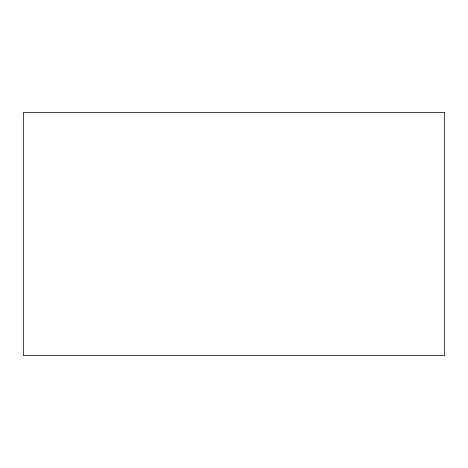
<?xml version="1.0" encoding="UTF-8"?>
<svg xmlns="http://www.w3.org/2000/svg" width="468" height="468" viewBox="0 0 468 468"><rect width="100%" height="100%" fill="white"/><g stroke="black" fill="none" stroke-linecap="round" stroke-linejoin="round"><path stroke-width="0.7" d="M444.6 112.414L23.4 112.414L23.4 355.586L444.6 355.586L444.6 112.414"/></g></svg>
